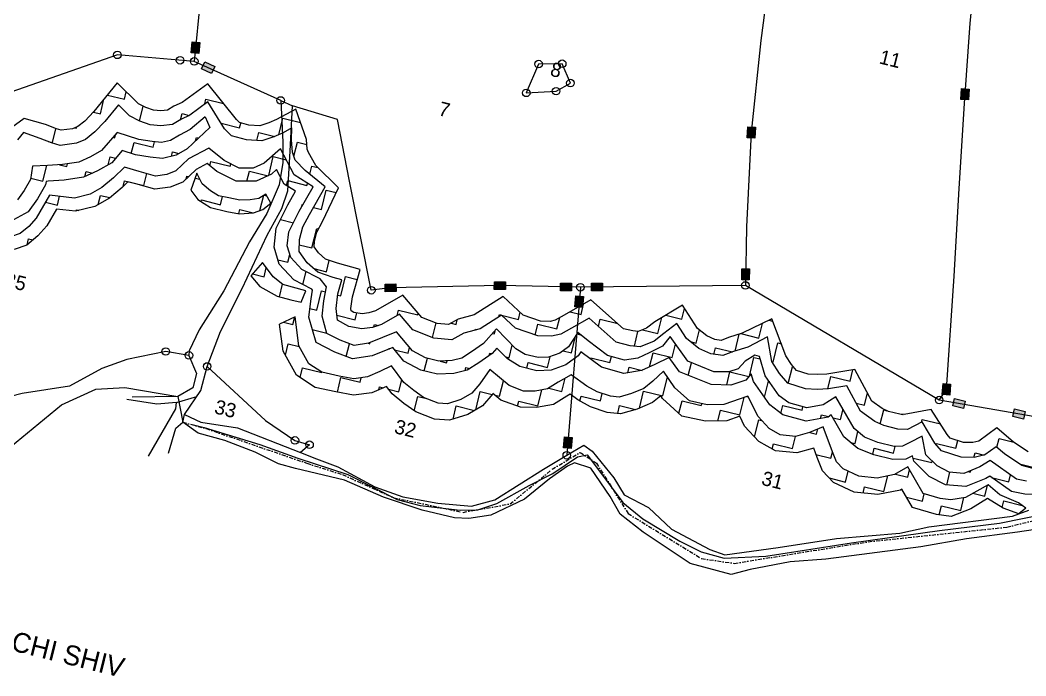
# Model space of a CAD drawing. Header units: metres. Extents: x 312545 to 317295, y 1913851 to 1916479.
# Drawn here: x 313891 to 315164, y 1914309 to 1915139 of the extents above; entities that cross this region are included whole.
import ezdxf

# ---------------------------------------------------------------- set-up
doc = ezdxf.new("R2010")
doc.units = ezdxf.units.M
doc.linetypes.add('DASHDOT', pattern=[1, 0.5, -0.25, 0, -0.25])
for name, color, linetype in [('LINE_WATER', 4, 'Continuous'), ('OFF', 1, 'Continuous'), ('POLY_HATCH', 12, 'Continuous'), ('POLY_PARCEL', 6, 'Continuous'), ('POLY_WATER', 4, 'Continuous'), ('TEXT_MAPOUT', 7, 'Continuous'), ('TEXT_PARCEL', 7, 'Continuous'), ('V_BOUND_LINE', 7, 'Continuous'), ('V_BOUND_STREAM_LINE', 7, 'DASHDOT')]:
    doc.layers.add(name, color=color, linetype=linetype)
doc.styles.add('TEXT_MAP', font='')
doc.styles.get('TEXT_MAP').set_extended_font_data('Kruti Dev 050')

msp = doc.modelspace()

# ---------------------------------------------------------------- hatches: boundary and pattern name
for points in [[(314118.5, 1915110.5), (314108.9, 1915111.4), (314107.6, 1915097.5), (314117.2, 1915096.6)], [(314133.3, 1915071.5), (314137.3, 1915080.3), (314124.6, 1915086), (314120.6, 1915077.2)], [(315081.4, 1915038.5), (315091.1, 1915037.9), (315092, 1915051.8), (315082.3, 1915052.4)], [(314811, 1914990.1), (314820.7, 1914989.6), (314821.4, 1915003.5), (314811.8, 1915004)], [(314813.9, 1914824.1), (314804.3, 1914824.3), (314804, 1914810.4), (314813.6, 1914810.2)], [(314366.8, 1914795.5), (314366.6, 1914805.2), (314352.7, 1914804.9), (314352.9, 1914795.2)], [(314505, 1914798.1), (314505.2, 1914807.7), (314491.2, 1914808), (314491, 1914798.3)], [(314588.8, 1914796.5), (314588.7, 1914806.2), (314574.8, 1914806.1), (314574.8, 1914796.4)], [(314628, 1914796.4), (314627.9, 1914806.1), (314613.9, 1914805.9), (314614, 1914796.3)], [(314593, 1914776.1), (314602.6, 1914775.3), (314603.8, 1914789.2), (314594.1, 1914790)], [(315068.4, 1914678.4), (315058.8, 1914679), (315057.8, 1914665.1), (315067.5, 1914664.5)], [(315084.6, 1914647.5), (315086.9, 1914656.8), (315073.3, 1914660.2), (315071, 1914650.8)], [(315160.6, 1914634.1), (315162.9, 1914643.5), (315149.4, 1914646.9), (315147, 1914637.5)], [(314589.4, 1914610.7), (314579.7, 1914611.5), (314578.6, 1914597.6), (314588.2, 1914596.8)]]:
    msp.add_hatch(color=256).paths.add_polyline_path(points)

# ---------------------------------------------------------------- linework, layer by layer
for points in [[(314107.6, 1915097.5), (314108.9, 1915111.4), (314118.5, 1915110.5), (314117.2, 1915096.6)], [(314124.6, 1915086), (314137.3, 1915080.3), (314133.3, 1915071.5), (314120.6, 1915077.2)], [(315092, 1915051.8), (315091.1, 1915037.9), (315081.4, 1915038.5), (315082.3, 1915052.4)], [(314821.4, 1915003.5), (314820.7, 1914989.6), (314811, 1914990.1), (314811.8, 1915004)], [(314804, 1914810.4), (314804.3, 1914824.3), (314813.9, 1914824.1), (314813.6, 1914810.2)], [(314352.7, 1914804.9), (314366.6, 1914805.2), (314366.8, 1914795.5), (314352.9, 1914795.2)], [(314491.2, 1914808), (314505.2, 1914807.7), (314505, 1914798.1), (314491, 1914798.3)], [(314574.8, 1914806.1), (314588.7, 1914806.2), (314588.8, 1914796.5), (314574.8, 1914796.4)], [(314613.9, 1914805.9), (314627.9, 1914806.1), (314628, 1914796.4), (314614, 1914796.3)], [(314603.8, 1914789.2), (314602.6, 1914775.3), (314593, 1914776.1), (314594.1, 1914790)], [(315057.8, 1914665.1), (315058.8, 1914679), (315068.4, 1914678.4), (315067.5, 1914664.5)], [(315073.3, 1914660.2), (315086.9, 1914656.8), (315084.6, 1914647.5), (315071, 1914650.8)], [(315149.4, 1914646.9), (315162.9, 1914643.5), (315160.6, 1914634.1), (315147, 1914637.5)], [(314578.6, 1914597.6), (314579.7, 1914611.5), (314589.4, 1914610.7), (314588.2, 1914596.8)]]:
    msp.add_lwpolyline(points, close=True)
for centre in [(314014.1, 1915095), (314093.4, 1915088.2), (314111.4, 1915086.7), (314547.1, 1915083.4), (314576.9, 1915083.8), (314587.3, 1915059.4), (314531.4, 1915046.9), (314569.1, 1915049.1), (314220.7, 1915037.3), (314335.4, 1914797.1), (314599.9, 1914800.9), (314808.7, 1914803.2), (314075.3, 1914719.6), (314104.6, 1914714.7), (314127.7, 1914700.7), (315053.9, 1914658.2), (314238.8, 1914607.1), (314257.2, 1914601.7), (314582.7, 1914588.3)]:
    msp.add_circle(centre, 4.77)
at = {"layer": 'LINE_WATER'}
for p, q in [((314089, 1914655), (314114.4, 1914662.5)), ((314064.2, 1914653), (314026, 1914658.9)), ((314089, 1914655), (314064.2, 1914653)), ((314088, 1914647.1), (314089, 1914655)), ((314053.3, 1914587.3), (314088, 1914647.1)), ((314110.5, 1914626.9), (314123.8, 1914623.6)), ((314123.8, 1914623.6), (314194.4, 1914601.8)), ((314194.4, 1914601.8), (314242.2, 1914584.7)), ((314564.9, 1914565.2), (314596.4, 1914586.2)), ((314596.4, 1914586.2), (314608.5, 1914588.7)), ((314608.5, 1914588.7), (314621.7, 1914571.5)), ((314242.2, 1914584.7), (314305.6, 1914563.8)), ((314305.6, 1914563.8), (314367.9, 1914532.3)), ((314535, 1914549.9), (314564.9, 1914565.2)), ((314621.7, 1914571.5), (314653.5, 1914528.6)), ((314494, 1914527.2), (314535, 1914549.9)), ((314367.9, 1914532.3), (314397.2, 1914524.7)), ((314397.2, 1914524.7), (314448, 1914518.8)), ((314470.1, 1914519.3), (314494, 1914527.2)), ((314653.5, 1914528.6), (314678.8, 1914507.9)), ((314448, 1914518.8), (314470.1, 1914519.3)), ((315130.2, 1914502.3), (315202.6, 1914517.2)), ((314678.8, 1914507.9), (314725.6, 1914479.7)), ((315054.4, 1914493.2), (315130.2, 1914502.3)), ((314942.9, 1914477.3), (315054.4, 1914493.2)), ((314725.6, 1914479.7), (314752.7, 1914466.2)), ((314834.6, 1914460.5), (314942.9, 1914477.3)), ((314752.7, 1914466.2), (314781.8, 1914458)), ((314781.8, 1914458), (314834.6, 1914460.5))]:
    msp.add_line(p, q, dxfattribs=at)
at = {"layer": 'OFF'}
msp.add_line((314090.5, 1914662.8), (314096.7, 1914630.3), dxfattribs=at)
at = {"layer": 'POLY_HATCH'}
for p, q in [((314014, 1915059.5), (313984.3, 1915023.2)), ((314040.9, 1915033.2), (314014, 1915059.5)), ((314128.5, 1915058.5), (314095.9, 1915034.9)), ((314164.6, 1915013.1), (314128.5, 1915058.5)), ((314015.6, 1915031.7), (313998.4, 1915010.8)), ((314029.6, 1915018), (314015.6, 1915031.7)), ((314050, 1915028.3), (314040.9, 1915033.2)), ((314095.9, 1915034.9), (314085.4, 1915029.9)), ((314128.4, 1915035.7), (314105.7, 1915018.7)), ((314149.8, 1915001.5), (314128.4, 1915035.7)), ((313984.3, 1915023.2), (313973.1, 1915011.3)), ((314042.4, 1915011), (314029.6, 1915018)), ((314059.7, 1915024.9), (314050, 1915028.3)), ((314069, 1915024.1), (314059.7, 1915024.9)), ((314077.6, 1915024.9), (314069, 1915024.1)), ((314085.4, 1915029.9), (314077.6, 1915024.9)), ((314105.7, 1915018.7), (314094.5, 1915013.4)), ((314240, 1915026.1), (314215.5, 1915013.1)), ((314253.4, 1914988), (314240, 1915026.1)), ((313896.2, 1915014.4), (313869.4, 1914995.2)), ((313923.1, 1915006.8), (313896.2, 1915014.4)), ((313937, 1915001.3), (313923.1, 1915006.8)), ((313973.1, 1915011.3), (313964.1, 1915004.4)), ((313998.4, 1915010.8), (313985.7, 1914997.4)), ((314055.7, 1915006.4), (314042.4, 1915011)), ((314069.1, 1915005.2), (314055.7, 1915006.4)), ((314083.9, 1915006.7), (314069.1, 1915005.2)), ((314094.5, 1915013.4), (314083.9, 1915006.7)), ((314125.2, 1915016.4), (314106.2, 1915000.5)), ((314125.2, 1915016.4), (314130.9, 1915003.3)), ((314168.5, 1915009.3), (314164.6, 1915013.1)), ((314180.3, 1915006), (314168.5, 1915009.3)), ((314194.4, 1915005.3), (314180.3, 1915006)), ((314205.5, 1915008.8), (314194.4, 1915005.3)), ((314215.5, 1915013.1), (314205.5, 1915008.8)), ((313895.4, 1914996.6), (313887.6, 1914987.4)), ((313916.5, 1914989.2), (313895.4, 1914996.6)), ((313943, 1914999.6), (313937, 1915001.3)), ((313957.2, 1915001.5), (313943, 1914999.6)), ((313964.1, 1915004.4), (313957.2, 1915001.5)), ((313985.7, 1914997.4), (313973.6, 1914988)), ((314013.7, 1914996.8), (313994.1, 1914973.9)), ((314041.4, 1914987.7), (314013.7, 1914996.8)), ((314092.8, 1914993.3), (314081.2, 1914986.7)), ((314106.2, 1915000.5), (314092.8, 1914993.3)), ((314130.9, 1915003.3), (314102.4, 1914975.9)), ((314158.6, 1914992.4), (314149.8, 1915001.5)), ((314177.4, 1914987.4), (314158.6, 1914992.4)), ((314223.9, 1914996.3), (314212, 1914991.1)), ((314234.8, 1915002.5), (314223.9, 1914996.3)), ((314234.5, 1914987.4), (314234.8, 1915002.5)), ((313930.9, 1914983.5), (313916.5, 1914989.2)), ((313941.6, 1914980.4), (313930.9, 1914983.5)), ((313962.2, 1914983.2), (313941.6, 1914980.4)), ((313973.6, 1914988), (313962.2, 1914983.2)), ((314058, 1914985.3), (314041.4, 1914987.7)), ((314069.9, 1914984), (314058, 1914985.3)), ((314081.2, 1914986.7), (314069.9, 1914984)), ((314196.7, 1914986.4), (314177.4, 1914987.4)), ((314212, 1914991.1), (314196.7, 1914986.4)), ((314235.8, 1914971.8), (314234.5, 1914987.4)), ((314254.3, 1914975.6), (314253.4, 1914988)), ((313994.1, 1914973.9), (313979.9, 1914965.8)), ((314020.2, 1914973.8), (314007, 1914958.4)), ((314036.9, 1914968.3), (314020.2, 1914973.8)), ((314055.5, 1914965.6), (314036.9, 1914968.3)), ((314088.6, 1914968.1), (314071.3, 1914963.9)), ((314102.4, 1914975.9), (314088.6, 1914968.1)), ((314129.7, 1914977.1), (314104, 1914963.3)), ((314149.1, 1914961.3), (314129.7, 1914977.1)), ((314220.3, 1914976.2), (314199.8, 1914957.9)), ((314237.8, 1914943), (314220.3, 1914976.2)), ((314239.2, 1914961.6), (314235.8, 1914971.8)), ((314255.7, 1914971.6), (314254.3, 1914975.6)), ((314265, 1914954.8), (314255.7, 1914971.6)), ((313906.5, 1914954), (313904.1, 1914937.1)), ((313925.5, 1914954.8), (313906.5, 1914954)), ((313944.8, 1914956.2), (313925.5, 1914954.8)), ((313965.5, 1914959.4), (313944.8, 1914956.2)), ((313979.9, 1914965.8), (313965.5, 1914959.4)), ((314007, 1914958.4), (313988.9, 1914948.1)), ((314071.3, 1914963.9), (314055.5, 1914965.6)), ((314104, 1914963.3), (314088, 1914948.3)), ((314127.8, 1914957.4), (314113.7, 1914949.8)), ((314140.1, 1914947.4), (314127.8, 1914957.4)), ((314168.2, 1914951.7), (314149.1, 1914961.3)), ((314199.8, 1914957.9), (314186, 1914951.6)), ((314251.8, 1914948.7), (314239.2, 1914961.6)), ((314293.7, 1914926.7), (314265, 1914954.8)), ((313988.9, 1914948.1), (313971.2, 1914940.1)), ((314022.9, 1914952.8), (314009.2, 1914939.6)), ((314041.8, 1914947.5), (314022.9, 1914952.8)), ((314062.5, 1914941.7), (314041.8, 1914947.5)), ((314076.5, 1914943.8), (314062.5, 1914941.7)), ((314088, 1914948.3), (314076.5, 1914943.8)), ((314113.7, 1914949.8), (314097, 1914934)), ((314114.7, 1914945.1), (314107.2, 1914923.6)), ((314121.4, 1914931.7), (314114.7, 1914945.1)), ((314164.2, 1914935.2), (314140.1, 1914947.4)), ((314186, 1914951.6), (314168.2, 1914951.7)), ((314208.9, 1914944), (314189.5, 1914935)), ((314215.5, 1914949.8), (314208.9, 1914944)), ((314225.3, 1914931.4), (314215.5, 1914949.8)), ((314261.6, 1914927.9), (314237.8, 1914943)), ((314276.9, 1914928), (314251.8, 1914948.7)), ((313904.1, 1914937.1), (313896.3, 1914923.5)), ((313923.3, 1914930.6), (313913, 1914912.7)), ((313923.9, 1914934.9), (313923.3, 1914930.6)), ((313926.7, 1914935), (313923.9, 1914934.9)), ((313946.9, 1914936.4), (313926.7, 1914935)), ((313971.2, 1914940.1), (313946.9, 1914936.4)), ((314009.2, 1914939.6), (313994.5, 1914927.3)), ((314027.5, 1914934.3), (314020.2, 1914927.3)), ((314037.4, 1914931.6), (314027.5, 1914934.3)), ((314061.4, 1914924.9), (314037.4, 1914931.6)), ((314097, 1914934), (314080.7, 1914927.7)), ((314132, 1914923), (314121.4, 1914931.7)), ((314189.5, 1914935), (314164.2, 1914935.2)), ((314239.5, 1914922.4), (314225.3, 1914931.4)), ((313896.3, 1914923.5), (313887.8, 1914911.7)), ((313928.3, 1914917.4), (313911.3, 1914888.5)), ((313959.9, 1914913.8), (313928.3, 1914917.4)), ((313979.5, 1914918.8), (313959.9, 1914913.8)), ((313994.5, 1914927.3), (313979.5, 1914918.8)), ((314020.2, 1914927.3), (314004, 1914913.7)), ((314080.7, 1914927.7), (314061.4, 1914924.9)), ((314107.2, 1914923.6), (314115.9, 1914912)), ((314142.1, 1914916.6), (314132, 1914923)), ((314155.3, 1914913.9), (314142.1, 1914916.6)), ((314201.8, 1914918.8), (314192.9, 1914913.4)), ((314208.1, 1914907.5), (314201.8, 1914918.8)), ((314229.7, 1914905.1), (314239.5, 1914922.4)), ((314244.2, 1914897.3), (314261.6, 1914927.9)), ((314257.2, 1914893.2), (314276.9, 1914928)), ((314273.6, 1914884.1), (314293.7, 1914926.7)), ((313913, 1914912.7), (313901.3, 1914896.4)), ((313985.7, 1914903.3), (313961, 1914897.1)), ((314004, 1914913.7), (313985.7, 1914903.3)), ((314115.9, 1914912), (314131.8, 1914902)), ((314169, 1914911), (314155.3, 1914913.9)), ((314182, 1914911.7), (314169, 1914911)), ((314192.9, 1914913.4), (314182, 1914911.7)), ((314198.3, 1914899.3), (314208.1, 1914907.5)), ((314214.9, 1914875.9), (314229.7, 1914905.1)), ((313901.3, 1914896.4), (313882.6, 1914886.4)), ((313937.1, 1914899.8), (313924.7, 1914878.7)), ((313961, 1914897.1), (313937.1, 1914899.8)), ((314131.8, 1914902), (314152.7, 1914896.8)), ((314152.7, 1914896.8), (314168.7, 1914893.9)), ((314168.7, 1914893.9), (314186.2, 1914895.1)), ((314186.2, 1914895.1), (314198.3, 1914899.3)), ((314231, 1914871.1), (314244.2, 1914897.3)), ((314248.6, 1914877.5), (314257.2, 1914893.2)), ((313901.9, 1914877.9), (313891.1, 1914869)), ((313911.3, 1914888.5), (313901.9, 1914877.9)), ((313924.7, 1914878.7), (313913.4, 1914866)), ((314266.3, 1914870.6), (314273.6, 1914884.1)), ((313891.1, 1914869), (313879, 1914864.6)), ((313913.4, 1914866), (313899.4, 1914854.4)), ((314212.3, 1914851.7), (314214.9, 1914875.9)), ((314229, 1914853.2), (314231, 1914871.1)), ((314244.6, 1914861.4), (314248.6, 1914877.5)), ((314263.3, 1914858.7), (314266.3, 1914870.6)), ((313899.4, 1914854.4), (313883.4, 1914848.7)), ((314233.4, 1914838.7), (314229, 1914853.2)), ((314243.9, 1914846.3), (314244.6, 1914861.4)), ((314263, 1914851.9), (314263.3, 1914858.7)), ((314218.7, 1914830.3), (314212.3, 1914851.7)), ((314254.3, 1914831.8), (314243.9, 1914846.3)), ((314268.4, 1914844.4), (314263, 1914851.9)), ((314277.2, 1914836.6), (314268.4, 1914844.4)), ((314197.6, 1914832.1), (314182.8, 1914815.3)), ((314211, 1914814.3), (314197.6, 1914832.1)), ((314237.3, 1914810.2), (314218.7, 1914830.3)), ((314247.4, 1914823.5), (314233.4, 1914838.7)), ((314267.6, 1914820), (314254.3, 1914831.8)), ((314292.8, 1914831.4), (314277.2, 1914836.6)), ((314321.1, 1914823.5), (314292.8, 1914831.4)), ((314182.8, 1914815.3), (314194.4, 1914801.8)), ((314223.6, 1914804.5), (314211, 1914814.3)), ((314270.8, 1914811.6), (314247.4, 1914823.5)), ((314287.3, 1914813.4), (314267.6, 1914820)), ((314311.6, 1914788.7), (314321.1, 1914823.5)), ((314194.4, 1914801.8), (314216.4, 1914789.7)), ((314252.6, 1914796.2), (314223.6, 1914804.5)), ((314260, 1914798.6), (314237.3, 1914810.2)), ((314278.5, 1914801.5), (314270.8, 1914811.6)), ((314275.4, 1914783.9), (314278.5, 1914801.5)), ((314298, 1914810.4), (314287.3, 1914813.4)), ((314293.1, 1914792.4), (314298, 1914810.4)), ((314216.4, 1914789.7), (314233.5, 1914784.9)), ((314246.6, 1914781.9), (314252.6, 1914796.2)), ((314259.1, 1914786.3), (314261, 1914797.3)), ((314261, 1914797.3), (314260, 1914798.6)), ((314290.7, 1914773.9), (314293.1, 1914792.4)), ((314309.6, 1914773.9), (314311.6, 1914788.7)), ((314375.4, 1914791.1), (314340.7, 1914771.3)), ((314399.2, 1914762.8), (314375.4, 1914791.1)), ((314502.3, 1914789.2), (314465.4, 1914765.9)), ((314527.7, 1914765.8), (314502.3, 1914789.2)), ((314233.5, 1914784.9), (314246.6, 1914781.9)), ((314256.2, 1914762.9), (314259.1, 1914786.3)), ((314273, 1914764.2), (314275.4, 1914783.9)), ((314613.3, 1914785), (314579.2, 1914765.5)), ((314654.5, 1914748.4), (314613.3, 1914785)), ((314729, 1914778.2), (314694.3, 1914757.3)), ((314748.2, 1914748.9), (314729, 1914778.2)), ((314239, 1914763.5), (314219.3, 1914754.4)), ((314243.7, 1914726.8), (314239, 1914763.5)), ((314279.2, 1914742.5), (314273, 1914764.2)), ((314292.6, 1914759.3), (314290.7, 1914773.9)), ((314310, 1914771), (314309.6, 1914773.9)), ((314313.3, 1914769.1), (314310, 1914771)), ((314323.8, 1914767.3), (314313.3, 1914769.1)), ((314332.4, 1914768.5), (314323.8, 1914767.3)), ((314340.7, 1914771.3), (314332.4, 1914768.5)), ((314371.1, 1914767), (314348.4, 1914754)), ((314387.9, 1914747.1), (314371.1, 1914767)), ((314465.4, 1914765.9), (314445.3, 1914760.5)), ((314500.1, 1914765.6), (314473, 1914748.5)), ((314517.8, 1914749.3), (314500.1, 1914765.6)), ((314549.5, 1914758.1), (314527.7, 1914765.8)), ((314579.2, 1914765.5), (314568.2, 1914759.2)), ((314223.7, 1914720.2), (314219.3, 1914754.4)), ((314265.4, 1914731), (314256.2, 1914762.9)), ((314306.8, 1914751.1), (314292.6, 1914759.3)), ((314323.5, 1914748.3), (314306.8, 1914751.1)), ((314348.4, 1914754), (314336.8, 1914750.1)), ((314418.7, 1914755.1), (314399.2, 1914762.8)), ((314433.1, 1914753.7), (314418.7, 1914755.1)), ((314445.3, 1914760.5), (314433.1, 1914753.7)), ((314561.5, 1914757.7), (314549.5, 1914758.1)), ((314568.2, 1914759.2), (314561.5, 1914757.7)), ((314610.9, 1914762), (314588.5, 1914749.2)), ((314645.4, 1914731.3), (314610.9, 1914762)), ((314694.3, 1914757.3), (314683.7, 1914749.1)), ((314722, 1914754.9), (314705.7, 1914742.3)), ((314734, 1914736.2), (314722, 1914754.9)), ((314842.1, 1914760.9), (314804.5, 1914742.7)), ((314860, 1914714.1), (314842.1, 1914760.9)), ((314296.1, 1914734), (314279.2, 1914742.5)), ((314336.8, 1914750.1), (314323.5, 1914748.3)), ((314367.4, 1914744.5), (314332, 1914730)), ((314387.3, 1914720.6), (314367.4, 1914744.5)), ((314414.3, 1914736.7), (314387.9, 1914747.1)), ((314452.5, 1914743), (314437.1, 1914734.4)), ((314473, 1914748.5), (314452.5, 1914743)), ((314493.7, 1914748.3), (314477.2, 1914729.6)), ((314518.2, 1914723.2), (314493.7, 1914748.3)), ((314546, 1914739.3), (314517.8, 1914749.3)), ((314563.4, 1914738.9), (314546, 1914739.3)), ((314575.1, 1914741.5), (314563.4, 1914738.9)), ((314588.5, 1914749.2), (314575.1, 1914741.5)), ((314596.8, 1914743.6), (314585, 1914725.6)), ((314609.8, 1914733), (314596.8, 1914743.6)), ((314666.1, 1914745.6), (314654.5, 1914748.4)), ((314672.9, 1914744.8), (314666.1, 1914745.6)), ((314683.7, 1914749.1), (314672.9, 1914744.8)), ((314705.7, 1914742.3), (314693.1, 1914732.7)), ((314713.6, 1914738.5), (314703.8, 1914726.2)), ((314735.9, 1914707.2), (314713.6, 1914738.5)), ((314760, 1914739.4), (314748.2, 1914748.9)), ((314770.1, 1914734.7), (314760, 1914739.4)), ((314804.5, 1914742.7), (314787.5, 1914737.3)), ((314836.7, 1914738.3), (314811.7, 1914725.3)), ((314842.2, 1914707.1), (314836.7, 1914738.3)), ((314256.5, 1914704.2), (314243.7, 1914726.8)), ((314289.4, 1914718.9), (314265.4, 1914731)), ((314313.5, 1914727.2), (314296.1, 1914734)), ((314332, 1914730), (314313.5, 1914727.2)), ((314437.1, 1914734.4), (314414.3, 1914736.7)), ((314477.2, 1914729.6), (314462.3, 1914719.1)), ((314585, 1914725.6), (314573.8, 1914717.4)), ((314634.1, 1914714.7), (314609.8, 1914733)), ((314662.7, 1914727), (314645.4, 1914731.3)), ((314675.6, 1914725.5), (314662.7, 1914727)), ((314693.1, 1914732.7), (314675.6, 1914725.5)), ((314703.8, 1914726.2), (314687, 1914718.1)), ((314750, 1914723.3), (314734, 1914736.2)), ((314777.9, 1914733.7), (314770.1, 1914734.7)), ((314787.5, 1914737.3), (314777.9, 1914733.7)), ((314811.7, 1914725.3), (314793.7, 1914719.5)), ((314240.9, 1914689.7), (314223.7, 1914720.2)), ((314311.6, 1914710.3), (314289.4, 1914718.9)), ((314336.4, 1914714), (314311.6, 1914710.3)), ((314362.5, 1914724.7), (314336.4, 1914714)), ((314376.6, 1914707.6), (314362.5, 1914724.7)), ((314404, 1914711.5), (314387.3, 1914720.6)), ((314462.3, 1914719.1), (314449.9, 1914711.2)), ((314488.2, 1914717.2), (314471.5, 1914705.4)), ((314494.3, 1914724), (314488.2, 1914717.2)), ((314507.8, 1914710.2), (314494.3, 1914724)), ((314529.9, 1914716), (314518.2, 1914723.2)), ((314546.6, 1914711.9), (314529.9, 1914716)), ((314559.6, 1914712.3), (314546.6, 1914711.9)), ((314573.8, 1914717.4), (314559.6, 1914712.3)), ((314597.2, 1914714.1), (314581.6, 1914702.7)), ((314600.6, 1914719.3), (314597.2, 1914714.1)), ((314626.7, 1914699.6), (314600.6, 1914719.3)), ((314655.9, 1914708.7), (314634.1, 1914714.7)), ((314687, 1914718.1), (314672.5, 1914711.3)), ((314764.8, 1914716.5), (314750, 1914723.3)), ((314780.1, 1914714.4), (314764.8, 1914716.5)), ((314793.7, 1914719.5), (314780.1, 1914714.4)), ((314820.6, 1914715), (314808.3, 1914707.6)), ((314826.5, 1914713.3), (314820.6, 1914715)), ((314833.9, 1914688.8), (314826.5, 1914713.3)), ((314867.1, 1914703.1), (314860, 1914714.1)), ((314272.7, 1914693.5), (314256.5, 1914704.2)), ((314360.8, 1914701.7), (314346.2, 1914694.2)), ((314376.7, 1914680.5), (314360.8, 1914701.7)), ((314398, 1914696), (314376.6, 1914707.6)), ((314420.8, 1914707.4), (314404, 1914711.5)), ((314437.5, 1914708.1), (314420.8, 1914707.4)), ((314449.9, 1914711.2), (314437.5, 1914708.1)), ((314471.5, 1914705.4), (314456.5, 1914695.8)), ((314523.4, 1914700.6), (314507.8, 1914710.2)), ((314544.9, 1914695.3), (314523.4, 1914700.6)), ((314581.6, 1914702.7), (314562.8, 1914695.9)), ((314654.9, 1914691.8), (314626.7, 1914699.6)), ((314672.5, 1914711.3), (314655.9, 1914708.7)), ((314694.1, 1914703.2), (314677.4, 1914695.4)), ((314712.2, 1914712), (314694.1, 1914703.2)), ((314725.3, 1914693.7), (314712.2, 1914712)), ((314768.8, 1914694.1), (314735.9, 1914707.2)), ((314808.3, 1914707.6), (314799.7, 1914697.5)), ((314852, 1914691.9), (314842.2, 1914707.1)), ((314873.5, 1914695.7), (314867.1, 1914703.1)), ((314264.5, 1914674.2), (314240.9, 1914689.7)), ((314294.8, 1914688.6), (314272.7, 1914693.5)), ((314313.4, 1914685.1), (314294.8, 1914688.6)), ((314330.6, 1914687.5), (314313.4, 1914685.1)), ((314346.2, 1914694.2), (314330.6, 1914687.5)), ((314419.1, 1914690.8), (314398, 1914696)), ((314439.9, 1914691.7), (314419.1, 1914690.8)), ((314456.5, 1914695.8), (314439.9, 1914691.7)), ((314485.5, 1914696.8), (314472.7, 1914678.9)), ((314509.8, 1914676.4), (314485.5, 1914696.8)), ((314562.8, 1914695.9), (314544.9, 1914695.3)), ((314588.2, 1914690.2), (314572, 1914680.9)), ((314608, 1914675.9), (314588.2, 1914690.2)), ((314677.4, 1914695.4), (314654.9, 1914691.8)), ((314705.2, 1914694.6), (314691.5, 1914681.9)), ((314719.5, 1914673.8), (314705.2, 1914694.6)), ((314765.5, 1914677.7), (314725.3, 1914693.7)), ((314787.7, 1914693.7), (314768.8, 1914694.1)), ((314799.7, 1914697.5), (314787.7, 1914693.7)), ((314816, 1914691.2), (314809.2, 1914683.2)), ((314818.9, 1914681.5), (314816, 1914691.2)), ((314851.6, 1914663.6), (314833.9, 1914688.8)), ((314862.6, 1914679.5), (314852, 1914691.9)), ((314888.1, 1914690.9), (314873.5, 1914695.7)), ((314899.4, 1914690.4), (314888.1, 1914690.9)), ((314911.6, 1914691.1), (314899.4, 1914690.4)), ((314947.2, 1914697), (314911.6, 1914691.1)), ((314968.9, 1914656.9), (314947.2, 1914697)), ((314290.6, 1914668.4), (314264.5, 1914674.2)), ((314354.7, 1914675.4), (314336.2, 1914667.4)), ((314361.6, 1914666.2), (314354.7, 1914675.4)), ((314389.1, 1914670.2), (314376.7, 1914680.5)), ((314472.7, 1914678.9), (314462.5, 1914667)), ((314528.1, 1914669.6), (314509.8, 1914676.4)), ((314572, 1914680.9), (314558.2, 1914672.2)), ((314621.2, 1914668.7), (314608, 1914675.9)), ((314691.5, 1914681.9), (314680.4, 1914673)), ((314790.1, 1914677.2), (314765.5, 1914677.7)), ((314809.2, 1914683.2), (314790.1, 1914677.2)), ((314839.6, 1914652.1), (314818.9, 1914681.5)), ((314884.7, 1914672.3), (314862.6, 1914679.5)), ((314937.1, 1914676.3), (314913.7, 1914672.3)), ((314954.3, 1914644.3), (314937.1, 1914676.3)), ((314312.9, 1914664.2), (314290.6, 1914668.4)), ((314336.2, 1914667.4), (314312.9, 1914664.2)), ((314376.6, 1914653.8), (314361.6, 1914666.2)), ((314401.4, 1914661.6), (314389.1, 1914670.2)), ((314419.9, 1914654.3), (314401.4, 1914661.6)), ((314462.5, 1914667), (314448.8, 1914658.8)), ((314489, 1914666.2), (314476, 1914651)), ((314489.3, 1914666.6), (314489, 1914666.2)), ((314499.3, 1914658.2), (314489.3, 1914666.6)), ((314542.5, 1914669.4), (314528.1, 1914669.6)), ((314558.2, 1914672.2), (314542.5, 1914669.4)), ((314582.7, 1914663.2), (314565.8, 1914652.5)), ((314586.9, 1914665.6), (314582.7, 1914663.2)), ((314596.9, 1914658.4), (314586.9, 1914665.6)), ((314638.1, 1914662.9), (314621.2, 1914668.7)), ((314648.9, 1914661.9), (314638.1, 1914662.9)), ((314664.8, 1914666.3), (314648.9, 1914661.9)), ((314680.4, 1914673), (314664.8, 1914666.3)), ((314701.5, 1914663.4), (314691.1, 1914655.1)), ((314703.8, 1914660.1), (314701.5, 1914663.4)), ((314738.1, 1914657), (314719.5, 1914673.8)), ((314811.8, 1914663.1), (314781.4, 1914652.4)), ((314824.8, 1914637.2), (314811.8, 1914663.1)), ((314863.5, 1914654.5), (314851.6, 1914663.6)), ((314899.4, 1914671.6), (314884.7, 1914672.3)), ((314913.7, 1914672.3), (314899.4, 1914671.6)), ((314923.1, 1914662.4), (314907.1, 1914652.3)), ((314946.2, 1914622.4), (314923.1, 1914662.4)), ((314391.5, 1914643.3), (314376.6, 1914653.8)), ((314431.9, 1914653.5), (314419.9, 1914654.3)), ((314448.8, 1914658.8), (314431.9, 1914653.5)), ((314476, 1914651), (314457.3, 1914639.8)), ((314524.3, 1914649), (314499.3, 1914658.2)), ((314544.2, 1914648.7), (314524.3, 1914649)), ((314565.8, 1914652.5), (314544.2, 1914648.7)), ((314612.8, 1914649.8), (314596.9, 1914658.4)), ((314633.7, 1914642.5), (314612.8, 1914649.8)), ((314691.1, 1914655.1), (314671.7, 1914646.7)), ((314728.3, 1914638), (314703.8, 1914660.1)), ((314760.2, 1914652.1), (314738.1, 1914657)), ((314781.4, 1914652.4), (314760.2, 1914652.1)), ((314856, 1914639.5), (314839.6, 1914652.1)), ((314886.4, 1914648.2), (314863.5, 1914654.5)), ((314907.1, 1914652.3), (314886.4, 1914648.2)), ((314981.7, 1914647.3), (314968.9, 1914656.9)), ((314415.3, 1914633.8), (314391.5, 1914643.3)), ((314457.3, 1914639.8), (314434.4, 1914632.6)), ((314650.8, 1914640.9), (314633.7, 1914642.5)), ((314671.7, 1914646.7), (314650.8, 1914640.9)), ((314758.1, 1914631.4), (314728.3, 1914638)), ((314801.5, 1914637.6), (314785.1, 1914631.7)), ((314807.6, 1914625.3), (314801.5, 1914637.6)), ((314838.8, 1914622), (314824.8, 1914637.2)), ((314885.8, 1914631.3), (314856, 1914639.5)), ((314913.3, 1914636.7), (314885.8, 1914631.3)), ((314917.4, 1914639.3), (314913.3, 1914636.7)), ((314933.4, 1914611.7), (314917.4, 1914639.3)), ((314972.3, 1914630.9), (314954.3, 1914644.3)), ((314989.8, 1914643.8), (314981.7, 1914647.3)), ((315004.1, 1914640.3), (314989.8, 1914643.8)), ((315009.5, 1914640), (315004.1, 1914640.3)), ((315043.8, 1914646.2), (315009.5, 1914640)), ((315063.9, 1914614.5), (315043.8, 1914646.2)), ((314434.4, 1914632.6), (314415.3, 1914633.8)), ((314785.1, 1914631.7), (314758.1, 1914631.4)), ((314825.9, 1914605.6), (314807.6, 1914625.3)), ((314907.2, 1914624.5), (314889.8, 1914617.2)), ((314918.8, 1914592.8), (314907.2, 1914624.5)), ((314983.8, 1914625.9), (314972.3, 1914630.9)), ((315001.5, 1914621.5), (314983.8, 1914625.9)), ((315032.3, 1914630.5), (315013.7, 1914621.1)), ((315048.6, 1914603.5), (315032.3, 1914630.5)), ((314852.9, 1914614.1), (314838.8, 1914622)), ((314871.9, 1914612.2), (314852.9, 1914614.1)), ((314889.8, 1914617.2), (314871.9, 1914612.2)), ((314950.8, 1914596.8), (314933.4, 1914611.7)), ((314959.4, 1914611.1), (314946.2, 1914622.4)), ((314976.2, 1914604.5), (314959.4, 1914611.1)), ((315013.7, 1914621.1), (315001.5, 1914621.5)), ((315032.2, 1914612.7), (315016.6, 1914604.3)), ((315036.9, 1914588.9), (315032.2, 1914612.7)), ((315067.6, 1914610.1), (315063.9, 1914614.5)), ((315127, 1914622.9), (315103.9, 1914606.2)), ((315148, 1914605), (315127, 1914622.9)), ((314846.6, 1914593.9), (314825.9, 1914605.6)), ((314997, 1914599.4), (314976.2, 1914604.5)), ((315007.5, 1914599.8), (314997, 1914599.4)), ((315016.6, 1914604.3), (315007.5, 1914599.8)), ((315056.8, 1914593.8), (315048.6, 1914603.5)), ((315084.8, 1914604.6), (315067.6, 1914610.1)), ((315096.3, 1914604.5), (315084.8, 1914604.6)), ((315103.9, 1914606.2), (315096.3, 1914604.5)), ((315126.1, 1914599), (315111.8, 1914588.7)), ((315136.6, 1914590), (315126.1, 1914599)), ((315166.3, 1914592.7), (315148, 1914605)), ((314873.7, 1914591.2), (314846.6, 1914593.9)), ((314895.1, 1914597.2), (314873.7, 1914591.2)), ((314899.4, 1914585.4), (314895.1, 1914597.2)), ((314906.1, 1914568.5), (314899.4, 1914585.4)), ((314923.9, 1914579.8), (314918.8, 1914592.8)), ((314971.1, 1914588.8), (314950.8, 1914596.8)), ((314995.3, 1914582.8), (314971.1, 1914588.8)), ((315020.3, 1914587.8), (315011.7, 1914583.5)), ((315021.8, 1914580.7), (315020.3, 1914587.8)), ((315051.2, 1914574.9), (315036.9, 1914588.9)), ((315081.7, 1914585.9), (315056.8, 1914593.8)), ((315098.2, 1914585.6), (315081.7, 1914585.9)), ((315111.8, 1914588.7), (315098.2, 1914585.6)), ((315158.5, 1914575.2), (315136.6, 1914590)), ((314932.3, 1914571.1), (314923.9, 1914579.8)), ((315011.7, 1914583.5), (314995.3, 1914582.8)), ((315014.4, 1914573.5), (314997.5, 1914563.8)), ((315033.8, 1914539.8), (315014.4, 1914573.5)), ((315041.4, 1914561.5), (315021.8, 1914580.7)), ((315066.4, 1914566.9), (315051.2, 1914574.9)), ((315105.5, 1914573.7), (315085, 1914565.3)), ((315118.5, 1914581.5), (315105.5, 1914573.7)), ((315151.9, 1914557.9), (315118.5, 1914581.5)), ((315174.2, 1914571.3), (315158.5, 1914575.2)), ((314920, 1914554), (314906.1, 1914568.5)), ((314952.2, 1914561.7), (314932.3, 1914571.1)), ((314975.3, 1914559.3), (314952.2, 1914561.7)), ((314997.5, 1914563.8), (314975.3, 1914559.3)), ((315061.7, 1914550.7), (315041.4, 1914561.5)), ((315085, 1914565.3), (315066.4, 1914566.9)), ((315117.8, 1914561.9), (315113, 1914559)), ((315145.2, 1914542.4), (315117.8, 1914561.9)), ((314946.5, 1914541.5), (314920, 1914554)), ((315087.6, 1914548.6), (315061.7, 1914550.7)), ((315116, 1914551.1), (315087, 1914535)), ((315113, 1914559), (315087.6, 1914548.6)), ((315130.5, 1914538.1), (315116, 1914551.1)), ((315164.2, 1914555.5), (315151.9, 1914557.9)), ((314976.3, 1914538.5), (314946.5, 1914541.5)), ((315004.9, 1914544.2), (314976.3, 1914538.5)), ((315006.8, 1914545.3), (315004.9, 1914544.2)), ((315020, 1914522.4), (315006.8, 1914545.3)), ((315055, 1914533.5), (315033.8, 1914539.8)), ((315087, 1914535), (315068.5, 1914531.8)), ((315154.2, 1914528.3), (315130.5, 1914538.1)), ((315162.4, 1914539), (315145.2, 1914542.4)), ((315183.7, 1914538.7), (315162.4, 1914539)), ((315050.7, 1914513.2), (315020, 1914522.4)), ((315068.5, 1914531.8), (315055, 1914533.5)), ((315115.1, 1914533.7), (315094.1, 1914520.6)), ((315134.8, 1914521.5), (315115.1, 1914533.7)), ((315154.7, 1914514.4), (315134.8, 1914521.5)), ((315163.4, 1914521.4), (315154.2, 1914528.3)), ((315163.4, 1914521.4), (315154.7, 1914514.4)), ((315068.9, 1914510.9), (315050.7, 1914513.2)), ((315094.1, 1914520.6), (315068.9, 1914510.9))]:
    msp.add_line(p, q, dxfattribs=at)
at = {"layer": 'POLY_HATCH', "linetype": 'Continuous'}
for p, q in [((314001.4, 1915044.1), (314022.9, 1915038.8)), ((314022.9, 1915038.8), (314025.3, 1915048.4)), ((313992.6, 1915020.5), (313997.1, 1915038.9)), ((314124.7, 1915032.9), (314126.2, 1915039)), ((314126.2, 1915039), (314148.4, 1915033.5)), ((313983.8, 1915022.7), (313992.6, 1915020.5)), ((314041.9, 1915011.3), (314046.6, 1915030.1)), ((314094, 1915013), (314095.9, 1915020.7)), ((314095.9, 1915020.7), (314105, 1915018.4)), ((314145.4, 1915008.4), (314168.8, 1915002.6)), ((314168.8, 1915002.6), (314170.3, 1915008.7)), ((314218.3, 1914993.8), (314223.5, 1915014.9)), ((314223.5, 1915014.9), (314245.9, 1915009.3)), ((313931.9, 1914983.9), (313936.3, 1915001.6)), ((313960.1, 1915002.7), (313962.2, 1915002.2)), ((313962.2, 1915002.2), (313962.6, 1915003.8)), ((314010.9, 1914990.1), (314012, 1914994.9)), ((314190.7, 1914986.7), (314193.1, 1914996.6)), ((314193.1, 1914996.6), (314213.1, 1914991.6)), ((313926.4, 1914985.3), (313931.9, 1914983.9)), ((314008.5, 1914990.7), (314010.9, 1914990.1)), ((314031.7, 1914970), (314035.2, 1914984.1)), ((314035.2, 1914984.1), (314059.5, 1914978.1)), ((314059.5, 1914978.1), (314061.2, 1914984.9)), ((314113.1, 1914986.3), (314114.2, 1914990.3)), ((314114.2, 1914990.3), (314116.7, 1914989.7)), ((314237.4, 1914966.9), (314241.8, 1914984.5)), ((314241.8, 1914984.5), (314253.9, 1914981.5)), ((314082.5, 1914966.6), (314083.8, 1914972.1)), ((314083.8, 1914972.1), (314092, 1914970)), ((313919.8, 1914935.3), (313924.7, 1914954.8)), ((313940.8, 1914955.9), (313950.2, 1914953.6)), ((313950.2, 1914953.6), (313951.1, 1914957.1)), ((314002.3, 1914955.7), (314004.8, 1914965.8)), ((314004.8, 1914965.8), (314011.9, 1914964.1)), ((314131.1, 1914954.7), (314132.4, 1914960)), ((314132.4, 1914960), (314156.8, 1914954)), ((314156.8, 1914954), (314157.5, 1914957.1)), ((314205.5, 1914942.4), (314211.4, 1914966.2)), ((314211.4, 1914966.2), (314227.6, 1914962.2)), ((314257.5, 1914943.9), (314260.1, 1914954.2)), ((314260.1, 1914954.2), (314267.5, 1914952.3)), ((313972.8, 1914940.9), (313974.5, 1914947.5)), ((313974.5, 1914947.5), (313983, 1914945.4)), ((314047.4, 1914929.5), (314051.2, 1914944.8)), ((314101.2, 1914938), (314102.1, 1914941.7)), ((314102.1, 1914941.7), (314104.5, 1914941.1)), ((314177.9, 1914935.1), (314181.1, 1914947.9)), ((314181.1, 1914947.9), (314204.8, 1914942.1)), ((313904.4, 1914939.1), (313919.8, 1914935.3)), ((314021.4, 1914928.4), (314023.1, 1914935.5)), ((314023.1, 1914935.5), (314047.4, 1914929.5)), ((314112.6, 1914939.1), (314118.4, 1914937.7)), ((314228.1, 1914929.6), (314229.7, 1914935.9)), ((314229.7, 1914935.9), (314254, 1914929.9)), ((314254, 1914929.9), (314254.6, 1914932.3)), ((313938.1, 1914904.9), (313940.8, 1914916)), ((313989.9, 1914905.7), (313992.8, 1914917.2)), ((313992.8, 1914917.2), (314004.6, 1914914.3)), ((314194.5, 1914898), (314199.3, 1914917.3)), ((314199.7, 1914917.5), (314202.9, 1914916.7)), ((314272.3, 1914899.5), (314278.3, 1914923.8)), ((314278.3, 1914923.8), (314290.8, 1914920.7)), ((313923.1, 1914908.7), (313938.1, 1914904.9)), ((314119.9, 1914909.5), (314120.4, 1914911.4)), ((314120.4, 1914911.4), (314144.7, 1914905.3)), ((314144.7, 1914905.3), (314147.2, 1914915.6)), ((314247.3, 1914902.6), (314248, 1914905.5)), ((314248, 1914905.5), (314248.8, 1914905.3)), ((313962, 1914897.4), (313962.4, 1914898.9)), ((313962.4, 1914898.9), (313965.3, 1914898.2)), ((314167.7, 1914894.1), (314169, 1914899.3)), ((314169, 1914899.3), (314185.9, 1914895.1)), ((314262.2, 1914902), (314272.3, 1914899.5)), ((314220.3, 1914886.6), (314236.8, 1914882.5)), ((314260.3, 1914850.9), (314266.3, 1914875.2)), ((314266.3, 1914875.2), (314268.5, 1914874.6)), ((313899.9, 1914854.8), (313901.7, 1914862.3)), ((313901.7, 1914862.3), (313907.3, 1914861)), ((314244.3, 1914854.8), (314260.3, 1914850.9)), ((314229.9, 1914832.6), (314232.3, 1914842.3)), ((314217, 1914835.8), (314229.9, 1914832.6)), ((314278.5, 1914820.5), (314282.1, 1914834.9)), ((314185.1, 1914817.9), (314199.6, 1914814.3)), ((314199.6, 1914814.3), (314202.4, 1914825.7)), ((314248.7, 1914804.4), (314252.8, 1914820.8)), ((314262.5, 1914824.5), (314278.5, 1914820.5)), ((314296.8, 1914790.2), (314302.9, 1914814.5)), ((314302.9, 1914814.5), (314317.6, 1914810.8)), ((314219.1, 1914789), (314223.1, 1914804.9)), ((314266.5, 1914771.9), (314272.5, 1914796.2)), ((314272.5, 1914796.2), (314277.4, 1914795)), ((314293, 1914791.1), (314296.8, 1914790.2)), ((314600.7, 1914766.5), (314604, 1914779.7)), ((314236.1, 1914753.6), (314238.6, 1914763.3)), ((314257.6, 1914774.1), (314266.5, 1914771.9)), ((314291.8, 1914765.6), (314315.1, 1914759.8)), ((314315.1, 1914759.8), (314317.2, 1914768.4)), ((314368.1, 1914765.3), (314369.8, 1914772.1)), ((314369.8, 1914772.1), (314394.1, 1914766.1)), ((314394.1, 1914766.1), (314394.6, 1914768.2)), ((314496.7, 1914763.5), (314497.4, 1914766.3)), ((314497.4, 1914766.3), (314500.1, 1914765.6)), ((314500.2, 1914765.6), (314521.7, 1914760.2)), ((314521.7, 1914760.2), (314523.9, 1914769.2)), ((314586.8, 1914769.9), (314600.7, 1914766.5)), ((314708.2, 1914765.6), (314728.3, 1914760.6)), ((314728.3, 1914760.6), (314731.6, 1914774.1)), ((314224.1, 1914756.6), (314236.1, 1914753.6)), ((314338.7, 1914750.7), (314339.4, 1914753.8)), ((314339.4, 1914753.8), (314344.2, 1914752.6)), ((314412.8, 1914737.3), (314417.3, 1914755.7)), ((314436.5, 1914755.6), (314442.7, 1914754)), ((314442.7, 1914754), (314444.2, 1914759.9)), ((314542.6, 1914740.5), (314546, 1914754.2)), ((314546, 1914754.2), (314570.3, 1914748.2)), ((314570.3, 1914748.2), (314573.9, 1914762.5)), ((314622.8, 1914751.4), (314625, 1914760.4)), ((314625, 1914760.4), (314647.1, 1914755)), ((314698, 1914742.4), (314703, 1914762.5)), ((314825.6, 1914736.5), (314830.2, 1914755.2)), ((314838.4, 1914759.2), (314843.2, 1914758)), ((314260.6, 1914747.5), (314279.1, 1914743)), ((314466.8, 1914746.8), (314467.1, 1914748)), ((314467.1, 1914748), (314469.1, 1914747.5)), ((314488.7, 1914742.6), (314491.4, 1914742)), ((314491.4, 1914742), (314492.6, 1914747)), ((314588.6, 1914717.8), (314593.9, 1914739.2)), ((314595.7, 1914741.9), (314600.2, 1914740.8)), ((314668.2, 1914726.4), (314672.8, 1914744.8)), ((314678.7, 1914747.1), (314698, 1914742.4)), ((314746.6, 1914730.3), (314750.7, 1914746.9)), ((314795.7, 1914720.2), (314801, 1914741.6)), ((314802.8, 1914742.2), (314825.6, 1914736.5)), ((314226.6, 1914715.1), (314230.1, 1914729.3)), ((314230.1, 1914729.3), (314244.3, 1914725.8)), ((314303.6, 1914713.4), (314307.6, 1914729.5)), ((314331.6, 1914730), (314333.4, 1914729.5)), ((314333.4, 1914729.5), (314333.7, 1914730.7)), ((314509.7, 1914711.6), (314513.7, 1914727.8)), ((314716.2, 1914712), (314720.4, 1914728.9)), ((314738.9, 1914732.2), (314746.6, 1914730.3)), ((314843.9, 1914706.2), (314849.9, 1914730.5)), ((314849.9, 1914730.5), (314854.2, 1914729.4)), ((314357.5, 1914722.6), (314357.7, 1914723.5)), ((314357.7, 1914723.5), (314358.8, 1914723.2)), ((314364.9, 1914721.7), (314382, 1914717.4)), ((314382, 1914717.4), (314383.8, 1914724.7)), ((314484.6, 1914714.6), (314485.3, 1914717.6)), ((314485.3, 1914717.6), (314488, 1914717)), ((314505.4, 1914712.7), (314509.7, 1914711.6)), ((314558.3, 1914699.5), (314561.6, 1914713)), ((314578, 1914720.5), (314588.6, 1914717.8)), ((314637.3, 1914705.8), (314639.1, 1914713.3)), ((314687.5, 1914700.1), (314691.9, 1914718)), ((314691.9, 1914718), (314716.2, 1914712)), ((314768.8, 1914715.9), (314770.9, 1914724.3)), ((314770.9, 1914724.3), (314792.2, 1914719)), ((314402.3, 1914695), (314406.3, 1914711)), ((314422.3, 1914707.4), (314430.7, 1914705.4)), ((314430.7, 1914705.4), (314431.3, 1914707.8)), ((314532.2, 1914698.4), (314534, 1914705.6)), ((314534, 1914705.6), (314558.3, 1914699.5)), ((314612.6, 1914710.2), (314613, 1914711.8)), ((314613, 1914711.8), (314637.3, 1914705.8)), ((314659.8, 1914692.6), (314661.6, 1914699.7)), ((314661.6, 1914699.7), (314678, 1914695.7)), ((314736.4, 1914689.2), (314740.4, 1914705.4)), ((314813.7, 1914688.5), (314819.5, 1914712.2)), ((314819.5, 1914712.2), (314827.5, 1914710.2)), ((314842.6, 1914706.5), (314843.9, 1914706.2)), ((314863, 1914679.3), (314868.2, 1914700.1)), ((314868.2, 1914700.1), (314870.1, 1914699.7)), ((314245.4, 1914686.8), (314248.4, 1914698.9)), ((314248.4, 1914698.9), (314272.7, 1914692.9)), ((314272.7, 1914692.9), (314272.9, 1914693.5)), ((314292.4, 1914668), (314297, 1914686.9)), ((314297, 1914686.9), (314321.3, 1914680.9)), ((314454, 1914695.2), (314455, 1914699.3)), ((314455, 1914699.3), (314460.1, 1914698.1)), ((314704.2, 1914663.4), (314710.1, 1914687.4)), ((314785.1, 1914677.3), (314789.2, 1914693.9)), ((314789.2, 1914693.9), (314813.2, 1914688)), ((314912.9, 1914672.3), (314916.8, 1914688.1)), ((314916.8, 1914688.1), (314941.1, 1914682.1)), ((314941.1, 1914682.1), (314944.7, 1914696.6)), ((314321.3, 1914680.9), (314322.7, 1914686.4)), ((314344.7, 1914671.1), (314345.7, 1914674.8)), ((314345.7, 1914674.8), (314350.6, 1914673.6)), ((314370, 1914668.8), (314373.8, 1914684.3)), ((314497.6, 1914663), (314502.5, 1914682.6)), ((314576.6, 1914669.2), (314580.7, 1914685.9)), ((314832.8, 1914661.7), (314837.8, 1914681.9)), ((314837.8, 1914681.9), (314839, 1914681.6)), ((314357.2, 1914672), (314370, 1914668.8)), ((314389.8, 1914644.5), (314394.3, 1914662.8)), ((314394.3, 1914662.8), (314405.5, 1914660)), ((314467.6, 1914645.9), (314473.3, 1914669)), ((314473.3, 1914669), (314488.2, 1914665.3)), ((314492, 1914664.4), (314497.6, 1914663)), ((314546.2, 1914650.9), (314551.2, 1914670.9)), ((314560, 1914673.3), (314576.6, 1914669.2)), ((314599.4, 1914657.1), (314600.9, 1914663.2)), ((314600.9, 1914663.2), (314625.2, 1914657.1)), ((314625.2, 1914657.1), (314627.5, 1914666.5)), ((314674.6, 1914647.9), (314679.9, 1914669.4)), ((314679.9, 1914669.4), (314704.2, 1914663.4)), ((314801.5, 1914639.3), (314807, 1914661.4)), ((314810.7, 1914662.8), (314812.2, 1914662.4)), ((314959.4, 1914651.7), (314963.3, 1914667.3)), ((314438.8, 1914634), (314442.9, 1914650.7)), ((314442.9, 1914650.7), (314466, 1914645)), ((314520.3, 1914650.5), (314521.9, 1914656.9)), ((314521.9, 1914656.9), (314546.2, 1914650.9)), ((314647.1, 1914641.3), (314649.5, 1914651.1)), ((314649.5, 1914651.1), (314669.6, 1914646.1)), ((314724.5, 1914641.4), (314728.5, 1914657.3)), ((314728.5, 1914657.3), (314752.8, 1914651.3)), ((314752.8, 1914651.3), (314753.4, 1914653.6)), ((314853.6, 1914641.3), (314856.1, 1914651.5)), ((314856.1, 1914651.5), (314880.4, 1914645.5)), ((314880.4, 1914645.5), (314881.5, 1914649.6)), ((314948.9, 1914654.3), (314959.4, 1914651.7)), ((314773.7, 1914631.6), (314777.1, 1914645.3)), ((314777.1, 1914645.3), (314801.5, 1914639.3)), ((314903.6, 1914634.8), (314904.8, 1914639.5)), ((314904.8, 1914639.5), (314914, 1914637.2)), ((314929.1, 1914633.4), (314932.3, 1914646.5)), ((314979.3, 1914627.9), (314983.7, 1914645.7)), ((314983.7, 1914645.7), (314987.8, 1914644.7)), ((315005.9, 1914640.2), (315008.1, 1914639.7)), ((315008.1, 1914639.7), (315008.2, 1914640.1)), ((314820.4, 1914611.5), (314825.8, 1914633.2)), ((314825.8, 1914633.2), (314829.2, 1914632.4)), ((314919.4, 1914635.8), (314929.1, 1914633.4)), ((315031.5, 1914630.1), (315032.4, 1914633.6)), ((315032.4, 1914633.6), (315055.4, 1914627.9)), ((314868.4, 1914596.9), (314872.2, 1914612.2)), ((314890.1, 1914617.3), (314898.7, 1914615.1)), ((314898.7, 1914615.1), (314900.3, 1914621.6)), ((314947.4, 1914603.1), (314951.1, 1914618.2)), ((314842.4, 1914596.3), (314844.1, 1914602.9)), ((314844.1, 1914602.9), (314868.4, 1914596.9)), ((314941.8, 1914604.5), (314947.4, 1914603.1)), ((314996, 1914591), (314998.1, 1914599.4)), ((315026, 1914609.4), (315026.3, 1914609.3)), ((315026.3, 1914609.3), (315026.4, 1914609.6)), ((315050.2, 1914601.5), (315050.7, 1914603.3)), ((315050.7, 1914603.3), (315075, 1914597.3)), ((315075, 1914597.3), (315077.4, 1914607)), ((315126.9, 1914598.4), (315129.6, 1914609.5)), ((315129.6, 1914609.5), (315148.2, 1914604.9)), ((314897.9, 1914589.5), (314917, 1914584.8)), ((314917, 1914584.8), (314918.9, 1914592.4)), ((314969.8, 1914589.3), (314971.7, 1914597.1)), ((314971.7, 1914597.1), (314996, 1914591)), ((315097.9, 1914585.6), (315099.3, 1914591.2)), ((315099.3, 1914591.2), (315110.7, 1914588.4)), ((315020.9, 1914584.8), (315044.6, 1914579)), ((315044.6, 1914579), (315045.1, 1914580.9)), ((315155.5, 1914577.3), (315172.2, 1914573.1)), ((314914.7, 1914559.6), (314935.3, 1914554.4)), ((314935.3, 1914554.4), (314938.7, 1914568.1)), ((314983.9, 1914542.4), (314988.8, 1914562.1)), ((314998.7, 1914564.5), (315014.3, 1914560.7)), ((315014.3, 1914560.7), (315016.5, 1914569.8)), ((315063.4, 1914550.6), (315067.4, 1914566.8)), ((315090.5, 1914567.6), (315093.3, 1914566.9)), ((315093.3, 1914566.9), (315093.8, 1914568.9)), ((315120, 1914560.3), (315141.9, 1914554.8)), ((315141.9, 1914554.8), (315144, 1914563.5)), ((314957.6, 1914540.4), (314959.6, 1914548.4)), ((314959.6, 1914548.4), (314983.9, 1914542.4)), ((315111.5, 1914536.6), (315115, 1914550.6)), ((315012.6, 1914535.3), (315032.6, 1914530.3)), ((315032.6, 1914530.3), (315034.9, 1914539.5)), ((315081.2, 1914518.3), (315085.3, 1914534.7)), ((315096.5, 1914540.3), (315111.5, 1914536.6)), ((315054, 1914512.8), (315056.9, 1914524.3)), ((315056.9, 1914524.3), (315081.2, 1914518.3)), ((315133.8, 1914522.2), (315135.9, 1914530.5)), ((315135.9, 1914530.5), (315158.9, 1914524.8))]:
    msp.add_line(p, q, dxfattribs=at)
at = {"layer": 'POLY_PARCEL'}
for p, q in [((315093.3, 1915135), (315103.7, 1915242.3)), ((314119.8, 1915173.9), (314111.4, 1915086.7)), ((314835.4, 1915169.2), (314828.2, 1915113.3)), ((315085.9, 1915033.6), (315093.3, 1915135)), ((314828.2, 1915113.3), (314816.2, 1914996.8)), ((314014.1, 1915095), (313852.2, 1915038.5)), ((314111.4, 1915086.7), (314014.1, 1915095)), ((314220.7, 1915037.3), (314111.4, 1915086.7)), ((314547.1, 1915083.4), (314531.4, 1915046.9)), ((314576.9, 1915083.8), (314547.1, 1915083.4)), ((314587.3, 1915059.4), (314576.9, 1915083.8)), ((314569.1, 1915049.1), (314587.3, 1915059.4)), ((314531.4, 1915046.9), (314569.1, 1915049.1)), ((314292.7, 1915013.4), (314235.5, 1915030.4)), ((315079.1, 1914926.1), (315085.9, 1915033.6)), ((314307.8, 1914935.1), (314292.7, 1915013.4)), ((314816.2, 1914996.8), (314810.2, 1914877.4)), ((314335.4, 1914797.1), (314307.8, 1914935.1)), ((315072.8, 1914814.9), (315079.1, 1914926.1)), ((314810.2, 1914877.4), (314808.7, 1914803.2)), ((315063.1, 1914671.7), (315072.8, 1914814.9)), ((314498.1, 1914803), (314359.8, 1914800.2)), ((314599.9, 1914800.9), (314498.1, 1914803)), ((314808.7, 1914803.2), (314599.9, 1914800.9)), ((315053.9, 1914658.2), (314808.7, 1914803.2)), ((314359.8, 1914800.2), (314335.4, 1914797.1)), ((314599.9, 1914800.9), (314582.7, 1914588.3)), ((314075.3, 1914719.6), (314025.9, 1914709.3)), ((314104.6, 1914714.7), (314075.3, 1914719.6)), ((314025.9, 1914709.3), (313994.3, 1914698.3)), ((314127.7, 1914700.7), (314201.7, 1914632.2)), ((313994.3, 1914698.3), (313953.6, 1914675.9)), ((313953.6, 1914675.9), (313893.5, 1914666.5)), ((313893.5, 1914666.5), (313854.1, 1914656.5)), ((315053.9, 1914658.2), (315063.1, 1914671.7)), ((315175.2, 1914637), (315053.9, 1914658.2)), ((314201.7, 1914632.2), (314238.8, 1914607.1)), ((314238.8, 1914607.1), (314257.2, 1914601.7)), ((314257.2, 1914601.7), (314245.6, 1914591.7))]:
    msp.add_line(p, q, dxfattribs=at)
at = {"layer": 'POLY_WATER'}
for p, q in [((314220.7, 1915037.3), (314223.5, 1914984.7)), ((314220.7, 1915037.3), (314235.5, 1915030.4)), ((314232.7, 1914973.3), (314235.5, 1915030.4)), ((314223.5, 1914984.7), (314223.4, 1914958.8)), ((314229.7, 1914923.1), (314232.7, 1914973.3)), ((314223.4, 1914958.8), (314218.9, 1914930.5)), ((314218.9, 1914930.5), (314203, 1914894.3)), ((314222.3, 1914900.6), (314229.7, 1914923.1)), ((314203, 1914894.3), (314181.4, 1914858.2)), ((314203.8, 1914866.9), (314222.3, 1914900.6)), ((314171.8, 1914799.2), (314203.8, 1914866.9)), ((314181.4, 1914858.2), (314148.9, 1914796.4)), ((314148.9, 1914796.4), (314117.6, 1914746.9)), ((314144.4, 1914745), (314171.8, 1914799.2)), ((314117.6, 1914746.9), (314104.8, 1914720.6)), ((314127.7, 1914700.7), (314144.4, 1914745)), ((314104.8, 1914720.6), (314104.6, 1914714.7)), ((314104.6, 1914714.7), (314114.1, 1914691.8)), ((314119.5, 1914670.2), (314127.7, 1914700.7)), ((314114.1, 1914691.8), (314109.6, 1914673.6)), ((314090.5, 1914662.8), (314032.6, 1914661.7)), ((314109.6, 1914673.6), (314090.5, 1914662.8)), ((314099.1, 1914639.7), (314119.5, 1914670.2)), ((314096.7, 1914630.3), (314099.1, 1914639.7)), ((314099.1, 1914639.7), (314119.8, 1914630.1)), ((314088.1, 1914622.6), (314096.7, 1914630.3)), ((314116.2, 1914616.4), (314096.7, 1914630.3)), ((314119.8, 1914630.1), (314166.2, 1914623)), ((314078.9, 1914590.8), (314088.1, 1914622.6)), ((314150.2, 1914606.8), (314116.2, 1914616.4)), ((314166.2, 1914623), (314245.6, 1914591.7)), ((314188.5, 1914592.2), (314150.2, 1914606.8)), ((314582.7, 1914588.3), (314604.3, 1914601.1)), ((314604.3, 1914601.1), (314614.9, 1914593.6)), ((314218.1, 1914577.3), (314188.5, 1914592.2)), ((314245.6, 1914591.7), (314266, 1914583.6)), ((314553.1, 1914570.7), (314582.7, 1914588.3)), ((314614.9, 1914593.6), (314642.1, 1914559.7)), ((314239.6, 1914571.6), (314218.1, 1914577.3)), ((314266, 1914583.6), (314292.9, 1914573.8)), ((314292.9, 1914573.8), (314340, 1914548.4)), ((314583.6, 1914574.4), (314560.7, 1914558.4)), ((314592.6, 1914578.9), (314583.6, 1914574.4)), ((314613, 1914571.8), (314592.6, 1914578.9)), ((314301.5, 1914556.6), (314239.6, 1914571.6)), ((314491.8, 1914532.1), (314553.1, 1914570.7)), ((314637.4, 1914536.2), (314613, 1914571.8)), ((314642.1, 1914559.7), (314655.5, 1914538.2)), ((314350.8, 1914535.3), (314301.5, 1914556.6)), ((314340, 1914548.4), (314375.2, 1914535.6)), ((314560.7, 1914558.4), (314529, 1914532.6)), ((314399.8, 1914518.9), (314350.8, 1914535.3)), ((314375.2, 1914535.6), (314419.5, 1914527.8)), ((314650.1, 1914513.7), (314637.4, 1914536.2)), ((314655.5, 1914538.2), (314686.2, 1914522.1)), ((314419.5, 1914527.8), (314462.2, 1914523.8)), ((314462.2, 1914523.8), (314491.8, 1914532.1)), ((314529, 1914532.6), (314486.8, 1914512.7)), ((314686.2, 1914522.1), (314715.1, 1914494.9)), ((314440.8, 1914509.1), (314399.8, 1914518.9)), ((314458.8, 1914508.2), (314440.8, 1914509.1)), ((314486.8, 1914512.7), (314458.8, 1914508.2)), ((314679.2, 1914491), (314650.1, 1914513.7)), ((315040.9, 1914497.8), (315146.6, 1914511.1)), ((315146.6, 1914511.1), (315167.2, 1914518.9)), ((315004.1, 1914489.6), (315040.9, 1914497.8)), ((315257.5, 1914506.9), (315153.2, 1914491.2)), ((314739, 1914451.3), (314679.2, 1914491)), ((314715.1, 1914494.9), (314763.9, 1914469.1)), ((314924.1, 1914483.1), (315004.1, 1914489.6)), ((315153.2, 1914491.2), (315088.5, 1914482.4)), ((314782.7, 1914462.2), (314850, 1914471.7)), ((314850, 1914471.7), (314924.1, 1914483.1)), ((315030.7, 1914472.6), (314910.5, 1914457)), ((315088.5, 1914482.4), (315030.7, 1914472.6)), ((314763.9, 1914469.1), (314782.7, 1914462.2)), ((314790.9, 1914437.3), (314739, 1914451.3)), ((314865.4, 1914453.6), (314814.6, 1914443.6)), ((314910.5, 1914457), (314865.4, 1914453.6)), ((314814.6, 1914443.6), (314790.9, 1914437.3))]:
    msp.add_line(p, q, dxfattribs=at)
at = {"layer": 'V_BOUND_LINE'}
for p, q in [((313986.7, 1914671.9), (314023.6, 1914674.1)), ((314023.6, 1914674.1), (314090.5, 1914662.8)), ((313943.3, 1914652), (313986.7, 1914671.9)), ((313878.8, 1914598.9), (313943.3, 1914652))]:
    msp.add_line(p, q, dxfattribs=at)
at = {"layer": 'V_BOUND_STREAM_LINE', "ltscale": 10}
for p, q in [((314096.7, 1914630.3), (314126.4, 1914622.1)), ((314126.4, 1914622.1), (314254, 1914578.2)), ((314564.3, 1914570.6), (314599.5, 1914591.8)), ((314599.5, 1914591.8), (314620.1, 1914578.5)), ((314254, 1914578.2), (314299.1, 1914563.8)), ((314620.1, 1914578.5), (314660.4, 1914514.5)), ((314299.1, 1914563.8), (314363.8, 1914534.6)), ((314511.2, 1914526.8), (314564.3, 1914570.6)), ((314363.8, 1914534.6), (314451.4, 1914516.1)), ((314451.4, 1914516.1), (314511.2, 1914526.8)), ((315139.6, 1914497.4), (315261.5, 1914527.2)), ((314660.4, 1914514.5), (314753.3, 1914457.6)), ((314964.2, 1914478.9), (315139.6, 1914497.4)), ((314794.6, 1914451.5), (314964.2, 1914478.9)), ((314753.3, 1914457.6), (314794.6, 1914451.5))]:
    msp.add_line(p, q, dxfattribs=at)

# ---------------------------------------------------------------- texts
at = {"layer": 'TEXT_MAPOUT'}
msp.add_text('MOUJE TAVSALWADI CHI SHIV', height=25.053, rotation=346.0748, dxfattribs=at).set_placement((313536.7, 1914426.4))
at = {"layer": 'TEXT_PARCEL', "style": 'TEXT_MAP'}
for s, height, p in [('11', 18.04, (314976.9, 1915084.4)), ('8', 18, (314560.6, 1915068.9)), ('7', 18, (314419.2, 1915018.8)), ('35', 18.04, (313870.2, 1914802.4)), ('33', 18.04, (314135.7, 1914641.6)), ('32', 18.04, (314363.4, 1914616.6)), ('31', 18.04, (314827.9, 1914551.2))]:
    msp.add_text(s, height=height, rotation=346.0748, dxfattribs=at).set_placement(p)

doc.saveas('drawing.dxf')
